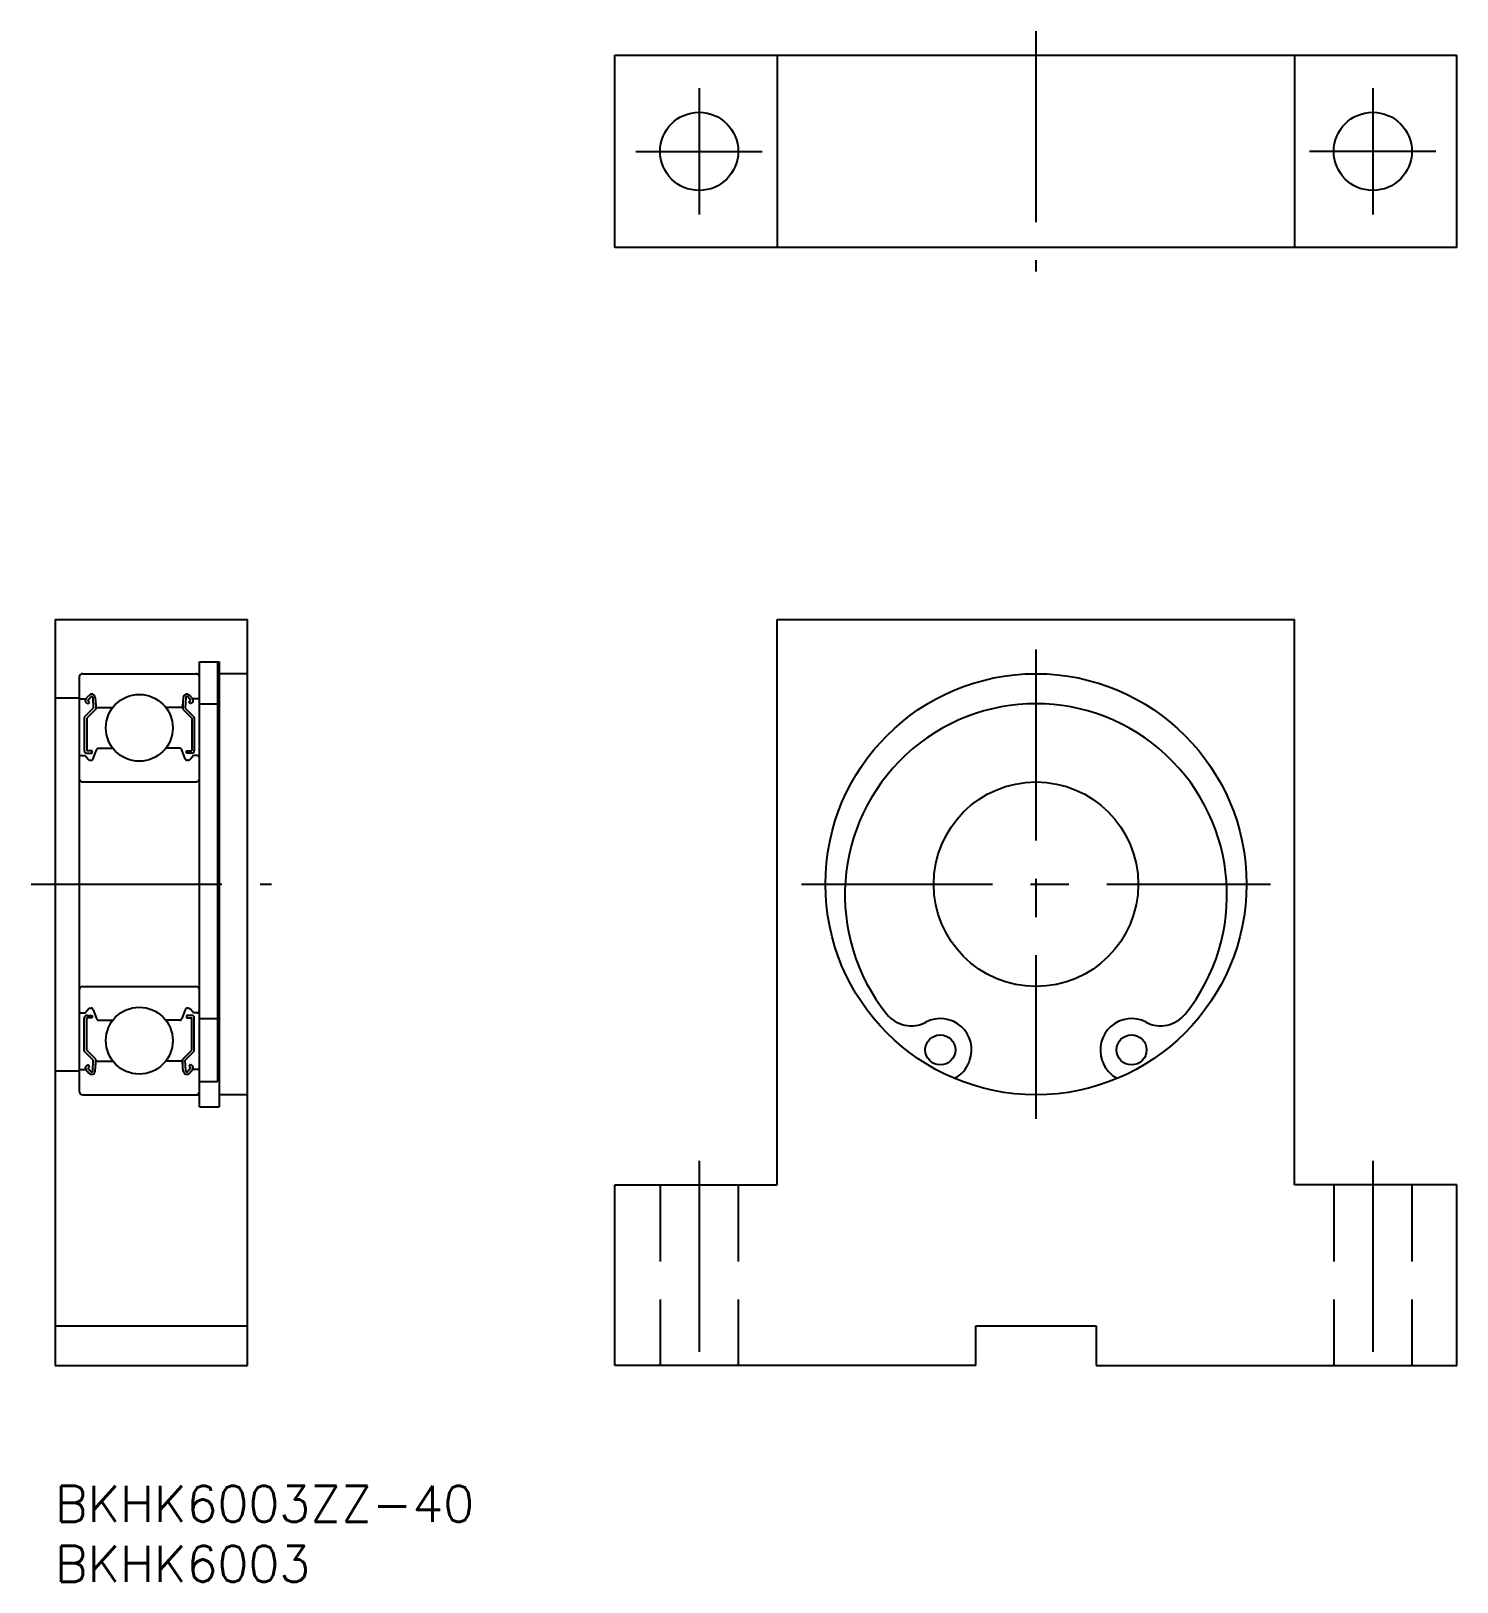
# Model space of a CAD drawing. Extents: x -2 to 117, y -8 to 121.
import ezdxf

# ---------------------------------------------------------------- set-up
doc = ezdxf.new("R2010")
doc.units = 0
doc.header["$LTSCALE"] = 0.5
doc.linetypes.add('CENTER', pattern=[50.8, 31.75, -6.35, 6.35, -6.35])
doc.linetypes.add('DASHED', pattern=[19.05, 12.7, -6.35])
for name, color, linetype in [('MSM_CENTER', 1, 'CENTER'), ('MSM_CONTINUOUS', 7, 'CONTINUOUS'), ('MSM_DASHED', 4, 'DASHED'), ('MSM_PART_NUMBER', 7, 'CONTINUOUS')]:
    doc.layers.add(name, color=color, linetype=linetype)
doc.styles.get("Standard").update_dxf_attribs({"font": 'txt.shx', "height": 3, "bigfont": 'bigfont.shx'})

# ---------------------------------------------------------------- blocks, each defined once
blk = doc.blocks.new('*U4')
at = {"layer": 'MSM_PART_NUMBER'}
blk.add_text('BKHK6003ZZ-40', height=3, dxfattribs=at).set_placement((0, -3))
blk = doc.blocks.new('*U5')
at = {"layer": 'MSM_PART_NUMBER'}
blk.add_text('BKHK6003', height=3, dxfattribs=at).set_placement((0, -8))

msp = doc.modelspace()

# ---------------------------------------------------------------- linework, layer by layer
at = {"layer": 'MSM_CENTER'}
for p, q in [((81.54, 120.92), (81.54, 100.92)), ((53.54, 116.17), (53.54, 105.67)), ((109.54, 116.17), (109.54, 105.67)), ((48.29, 110.92), (58.79, 110.92)), ((114.79, 110.92), (104.29, 110.92)), ((81.54, 69.5), (81.54, 30.5)), ((-2, 50), (18, 50)), ((62.04, 50), (101.04, 50)), ((53.54, 27), (53.54, 8)), ((109.54, 27), (109.54, 8))]:
    msp.add_line(p, q, dxfattribs=at)
at = {"layer": 'MSM_CONTINUOUS'}
for p, q in [((46.54, 118.92), (116.54, 118.92)), ((46.54, 102.92), (46.54, 118.92)), ((60.04, 118.92), (60.04, 102.92)), ((103.04, 118.92), (103.04, 102.92)), ((116.54, 102.92), (116.54, 118.92)), ((116.54, 102.92), (46.54, 102.92)), ((0, 72), (0, 10)), ((0, 72), (16, 72)), ((16, 10), (16, 72)), ((60.04, 25), (60.04, 72)), ((60.04, 72), (103.04, 72)), ((103.04, 25), (103.04, 72)), ((12, 31.5), (12, 68.5)), ((12, 68.5), (13.65, 68.5)), ((13.5, 68.5, -0.5), (13.5, 33.59, -0.5)), ((13.65, 68.5), (13.65, 31.5)), ((2, 67.2), (2, 32.8)), ((2.3, 67.5), (12, 67.5)), ((16, 67.5), (13.65, 67.5)), ((0, 65.5), (2, 65.5)), ((2.1, 65.4), (2.56, 65.4)), ((3.18, 64.63), (2.43, 63.88)), ((2.56, 65.4), (2.81, 65.7)), ((2.74, 64.99), (2.58, 65.12)), ((3.38, 64.55), (2.63, 63.8)), ((2.71, 65.27), (2.96, 65.57)), ((2.87, 65.14), (2.71, 65.27)), ((2.74, 64.99), (2.87, 65.14)), ((3.14, 65.51), (3.18, 64.63)), ((3.34, 65.53), (3.4, 64.79)), ((3.38, 65.02), (3.38, 64.55)), ((3.5, 64.7), (4.8, 64.7)), ((10.5, 64.7), (9.2, 64.7)), ((10.66, 65.53), (10.6, 64.79)), ((10.62, 65.02), (10.62, 64.55)), ((10.62, 64.55), (11.37, 63.8)), ((10.86, 65.51), (10.82, 64.63)), ((10.82, 64.63), (11.57, 63.88)), ((11.29, 65.27), (11.04, 65.57)), ((11.13, 65.14), (11.29, 65.27)), ((11.26, 64.99), (11.13, 65.14)), ((11.44, 65.4), (11.19, 65.7)), ((11.26, 64.99), (11.42, 65.12)), ((11.9, 65.4), (11.44, 65.4)), ((12, 65), (13.5, 65)), ((2.43, 63.88), (2.43, 61.1)), ((2.63, 63.8), (2.63, 61.1)), ((11.37, 63.8), (11.37, 61.1)), ((11.57, 63.88), (11.57, 61.1)), ((2.2, 60.7), (2.5, 60.7)), ((2.5, 60.7), (2.78, 60.37)), ((3.08, 61.1), (2.63, 61.1)), ((2.63, 60.9), (3.08, 60.9)), ((3.08, 60.9), (3.08, 61.1)), ((3.18, 60.43), (3.45, 61.17)), ((3.64, 61.3), (4.8, 61.3)), ((10.36, 61.3), (9.2, 61.3)), ((10.82, 60.43), (10.55, 61.17)), ((10.92, 61.1), (11.37, 61.1)), ((10.92, 60.9), (10.92, 61.1)), ((11.37, 60.9), (10.92, 60.9)), ((11.5, 60.7), (11.22, 60.37)), ((11.8, 60.7), (11.5, 60.7)), ((2.93, 60.3), (2.99, 60.3)), ((11.07, 60.3), (11.01, 60.3)), ((2.3, 58.5), (11.7, 58.5)), ((2.3, 41.5), (11.7, 41.5)), ((2.2, 39.3), (2.5, 39.3)), ((2.43, 36.12), (2.43, 38.9)), ((2.5, 39.3), (2.78, 39.63)), ((2.63, 39.1), (3.08, 39.1)), ((2.63, 36.2), (2.63, 38.9)), ((3.08, 38.9), (2.63, 38.9)), ((2.93, 39.7), (2.99, 39.7)), ((3.08, 39.1), (3.08, 38.9)), ((3.18, 39.57), (3.45, 38.83)), ((3.64, 38.7), (4.8, 38.7)), ((10.36, 38.7), (9.2, 38.7)), ((10.82, 39.57), (10.55, 38.83)), ((11.37, 39.1), (10.92, 39.1)), ((10.92, 39.1), (10.92, 38.9)), ((10.92, 38.9), (11.37, 38.9)), ((11.07, 39.7), (11.01, 39.7)), ((11.5, 39.3), (11.22, 39.63)), ((11.37, 36.2), (11.37, 38.9)), ((11.8, 39.3), (11.5, 39.3)), ((11.57, 36.12), (11.57, 38.9)), ((12, 38.83), (13.5, 38.83)), ((3.18, 35.37), (2.43, 36.12)), ((3.38, 35.45), (2.63, 36.2)), ((10.62, 35.45), (11.37, 36.2)), ((10.82, 35.37), (11.57, 36.12)), ((2.74, 35.01), (2.58, 34.88)), ((2.87, 34.86), (2.71, 34.73)), ((2.74, 35.01), (2.87, 34.86)), ((3.14, 34.49), (3.18, 35.37)), ((3.34, 34.47), (3.4, 35.21)), ((3.38, 34.98), (3.38, 35.45)), ((3.5, 35.3), (4.8, 35.3)), ((10.5, 35.3), (9.2, 35.3)), ((10.66, 34.47), (10.6, 35.21)), ((10.62, 34.98), (10.62, 35.45)), ((10.86, 34.49), (10.82, 35.37)), ((11.26, 35.01), (11.13, 34.86)), ((11.13, 34.86), (11.29, 34.73)), ((11.26, 35.01), (11.42, 34.88)), ((75.98, 35.21), (76.02, 35.32)), ((87.06, 35.32), (87.1, 35.21)), ((0, 34.5), (2, 34.5)), ((2.1, 34.6), (2.56, 34.6)), ((2.56, 34.6), (2.81, 34.3)), ((2.71, 34.73), (2.96, 34.43)), ((11.29, 34.73), (11.04, 34.43)), ((11.44, 34.6), (11.19, 34.3)), ((11.9, 34.6), (11.44, 34.6)), ((12, 33.59), (13.5, 33.59)), ((2.3, 32.5), (12, 32.5)), ((16, 32.5), (13.65, 32.5)), ((12, 31.5), (13.65, 31.5)), ((46.54, 25), (60.04, 25)), ((46.54, 10), (46.54, 25)), ((116.54, 25), (103.04, 25)), ((116.54, 10), (116.54, 25)), ((0, 13.3), (16, 13.3)), ((76.54, 13.3), (86.54, 13.3)), ((76.54, 10), (76.54, 13.3)), ((86.54, 13.3), (86.54, 10)), ((0, 10), (16, 10)), ((76.54, 10), (46.54, 10)), ((86.54, 10), (116.54, 10))]:
    msp.add_line(p, q, dxfattribs=at)
for centre, radius in [((53.54, 110.92), 3.25), ((109.54, 110.92), 3.25), ((81.54, 50), 17.5), ((7, 63), 2.78), ((81.54, 50), 8.5), ((7, 37), 2.78), ((73.59, 36.23), 1.25), ((89.49, 36.23), 1.25)]:
    msp.add_circle(centre, radius, dxfattribs=at)
for centre, radius, start, end in [((2.3, 67.2), 0.3, 90, 180), ((11.7, 67.2), 0.3, 0, 90), ((3.04, 65.5), 0.3, 4.9968, 140.0031), ((10.96, 65.5), 0.3, 39.9969, 175.0032), ((2.1, 65.5), 0.1, 180, 270), ((2.71, 65.27), 0.2, 140.0031, 230.0823), ((3.04, 65.51), 0.1, 2.8198, 140.0012), ((3.5, 64.8), 0.1, 184.9968, 270), ((10.5, 64.8), 0.1, 270, 355.0032), ((10.96, 65.51), 0.1, 39.9988, 177.1802), ((11.29, 65.27), 0.2, 309.9177, 39.9969), ((11.9, 65.5), 0.1, 270, 0), ((81.54, 49.12), 15.88, 321.3506, 218.6494), ((2.2, 60.5), 0.2, 90, 180), ((2.63, 61.1), 0.2, 180, 270), ((3.64, 61.1), 0.2, 90, 159.9921), ((10.36, 61.1), 0.2, 20.0079, 90), ((11.37, 61.1), 0.2, 270, 0), ((11.8, 60.5), 0.2, 0, 90), ((2.93, 60.5), 0.2, 219.9947, 270), ((2.99, 60.5), 0.2, 270, 339.9921), ((11.01, 60.5), 0.2, 200.0079, 270), ((11.07, 60.5), 0.2, 270, 320.0053), ((2.3, 58.8), 0.3, 180, 270), ((11.7, 58.8), 0.3, 270, 0), ((2.3, 41.2), 0.3, 90, 180), ((11.7, 41.2), 0.3, 0, 90), ((2.2, 39.5), 0.2, 180, 270), ((2.63, 38.9), 0.2, 90, 180), ((2.93, 39.5), 0.2, 90, 140.0053), ((2.99, 39.5), 0.2, 20.0079, 90), ((3.64, 38.9), 0.2, 200.0079, 270), ((10.36, 38.9), 0.2, 270, 339.9921), ((11.01, 39.5), 0.2, 90, 159.9921), ((11.07, 39.5), 0.2, 39.9947, 90), ((11.37, 38.9), 0.2, 0, 90), ((11.8, 39.5), 0.2, 270, 0), ((71.17, 40.83), 2.6, 218.6494, 297.7045), ((73.59, 36.23), 2.6, 339.4114, 117.7045), ((89.49, 36.23), 2.6, 62.2955, 200.5886), ((91.91, 40.83), 2.6, 242.2955, 321.3506), ((2.71, 34.73), 0.2, 129.9177, 219.9969), ((3.5, 35.2), 0.1, 90, 175.0032), ((10.5, 35.2), 0.1, 4.9968, 90), ((11.29, 34.73), 0.2, 320.0031, 50.0823), ((73.64, 36.09), 2.5, 297.0551, 339.4114), ((89.44, 36.09), 2.5, 200.5886, 242.9449), ((2.1, 34.5), 0.1, 90, 180), ((3.04, 34.5), 0.3, 219.9969, 355.0032), ((3.04, 34.49), 0.1, 219.9988, 357.1802), ((10.96, 34.5), 0.3, 184.9968, 320.0031), ((10.96, 34.49), 0.1, 182.8198, 320.0012), ((11.9, 34.5), 0.1, 0, 90), ((2.3, 32.8), 0.3, 180, 270), ((11.7, 32.8), 0.3, 270, 0)]:
    msp.add_arc(centre, radius, start, end, dxfattribs=at)
at = {"layer": 'MSM_DASHED'}
for p, q in [((50.29, 25), (50.29, 10)), ((56.79, 25), (56.79, 10)), ((106.29, 25), (106.29, 10)), ((112.79, 25), (112.79, 10))]:
    msp.add_line(p, q, dxfattribs=at)

# ---------------------------------------------------------------- block references
at = {"layer": 'MSM_CONTINUOUS'}
for name in ['*U4', '*U5']:
    msp.add_blockref(name, (0, 0), dxfattribs=at)

doc.saveas('drawing.dxf')
